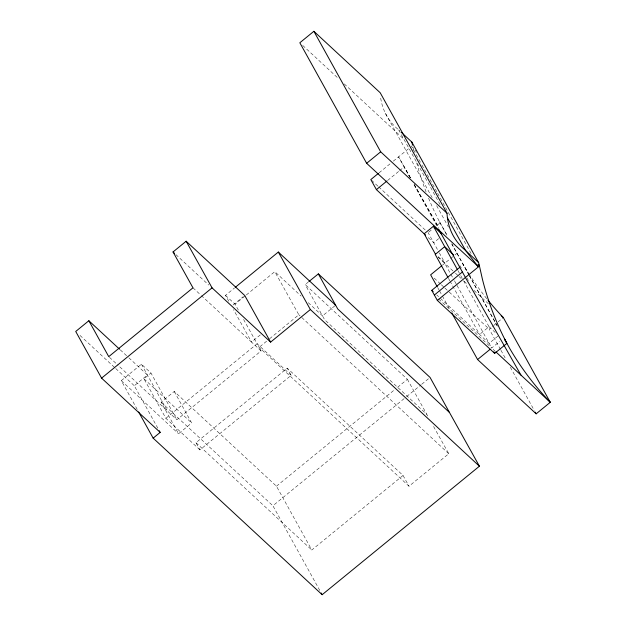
<?xml version="1.0" encoding="UTF-8"?>
<svg xmlns="http://www.w3.org/2000/svg" width="626" height="626" viewBox="0 0 626 626"><rect width="100%" height="100%" fill="white"/><g stroke="black" fill="none" stroke-linecap="round" stroke-linejoin="round"><path stroke-width="0.47" stroke-dasharray="3.13 2.35" d="M174.224 391.446L191.658 422.957L178.574 433.748L161.14 402.236L174.224 391.446L276.465 486.199L311.795 550.004L403.042 475.455L287.217 368.143L195.969 442.699L199.944 449.883L291.192 375.326L287.217 368.143M228.78 301.2L225.485 295.362L234.547 287.937M379.066 172.831L390.311 163.621M393.308 161.164L409.373 148.026M238.357 310.066L235.071 304.173L245.556 295.582M246.308 294.971L274.775 271.653L301.129 296.082M387.666 180.429L398.911 171.211M399.654 170.601L404.153 166.915L398.559 156.868L410.531 177.933M266.606 341.209L259.109 347.36L261.105 350.943L176.876 419.764L118.744 365.905M269.603 338.752L298.837 314.784L274.775 271.653M137.219 409.388L121.287 380.639L141.429 364.183L150.976 373.033L176.876 419.764M412.597 145.396L411.54 146.257L421.501 164.2M157.822 428.161L134.3 385.733L147.423 375.013L128.846 357.806M233.06 305.019L243.264 296.669M199.944 449.883L165.882 418.317L143.957 378.769L150.976 373.033M260.283 334.926L251.542 342.078L201.541 295.762M165.882 418.317L257.122 343.76L243.044 318.493M428.56 198.168A513.75 381.195 -29 0 0 439.46 221.659L440.117 222.848L435.915 226.276M442.535 265.119L444.757 263.296L454.758 272.568M454.914 255.001L456.996 253.303L451.839 243.991M276.465 486.199L394.521 389.795M397.549 387.33L407.385 379.293L305.198 284.587L308.117 282.209M463.576 280.73L489.039 326.725L479.563 334.464L436.752 294.971M319.784 590.428L272.897 505.769L405.898 397.189M406.65 396.571L421.008 384.849M421.767 384.231L428.567 378.675M500.479 349.457L489.211 329.127L492.928 326.091M493.671 325.489L497.388 322.453M498.132 321.842L503.327 317.593M497.85 336.185L489.102 343.322L479.563 334.464L450.321 281.684M438.654 299.009L491.7 348.001L499.712 341.46M291.192 375.326L257.122 343.76L259.109 347.36L409.005 486.222L448.779 453.725L432.863 425.226M334.91 305.785L322.5 315.887L324.62 319.69L426.775 414.326L427.714 416.008M428.81 232.066L433.075 228.592M438.67 238.639L433.693 242.7L438.857 252.043M438.169 256.707L444.961 263.077L449.953 259.039M450.665 258.46L452.801 256.723M225.485 295.362L235.071 304.173M380.718 98.196A88.947 65.996 -29 0 0 398.684 129.879L400.069 131.163M302.702 45.432L338.502 78.594M344.23 83.9L404.38 139.621M371.539 180.249L377.979 186.219M378.699 186.884L425.946 230.658M448.779 453.725L298.837 314.784M175.89 254.602L208.748 285.041M192.972 287.819L200.829 295.096M120.278 349.864L128.134 357.141M143.957 378.769L191.658 422.957M161.14 402.236L272.897 505.769M109.456 357.305L118.032 365.248M80.011 335.434L115.012 367.869M115.732 368.526L134.3 385.733M195.969 442.699L311.795 550.004M437.95 256.973L444.757 263.296L454.194 280.323M455.47 273.233L458.334 275.878M459.046 276.543L461.19 278.531M464.046 281.176L467.614 284.486M474.046 290.448L488.327 303.688M489.039 326.725L495.174 332.422M434.209 278.14L440.641 284.102M441.353 284.76L444.21 287.412M444.93 288.077L448.498 291.387M449.21 292.045L489.211 329.127M493.124 349.331L495.268 351.311M308.258 302.679L322.5 315.887L305.198 284.587M261.105 350.943L251.542 342.078L233.506 309.627M121.287 380.639L178.574 433.748M428.262 237.606L433.693 242.7L428.098 232.645M415.218 149.99L416.525 152.29M414.357 184.67L438.74 227.629M410.382 177.87L404.153 166.915L410.288 177.98M414.209 184.607L438.63 227.582M459.883 265.534L461.299 268.03M466.965 277.991L468.381 280.487M421.971 165.053L437.151 192.393M437.629 193.246L471.308 253.898M398.684 129.879L440.391 205.085M385.452 113.4L432.37 198.012M436.635 205.696L448.482 227.066M439.46 221.659L446.573 234.476M451.784 243.882L468.843 274.657M469.312 275.51L497.748 326.803M440.117 222.848L447.152 235.532M456.996 253.303L468.929 274.869M469.398 275.714L497.099 325.692M414.06 184.787L437.159 226.487M457.919 270.502L460.274 274.767M460.744 275.612L463.107 279.877M500.949 350.302L505.644 358.768M510.339 367.243L534.283 410.437M454.664 281.176L456.557 284.58M457.027 285.433L491.7 348.001M448.435 278.28L449.844 280.831M437.684 287.537L439.092 290.081M439.562 290.926L441.909 295.159M442.379 296.004L449.883 309.557M407.385 379.293L426.775 414.326M403.042 475.455L409.005 486.222M141.429 364.183L167.322 410.914M439.327 252.888L444.961 263.077M426.079 191.908A513.75 381.195 -29 0 1 416.094 160.6M413.606 150.177A513.75 381.195 -29 0 1 412.792 146.351M486.746 298.665A513.75 381.195 -29 0 1 469.852 275.291M469.336 274.485A513.75 381.195 -29 0 1 462.825 263.859"/><path stroke-width="0.94" d="M435.453 254.164L424.185 233.78L433.427 226.244L444.71 246.652L435.219 254.438L447.958 277.428M235.298 287.318L278.327 252.051L335.638 305.191L337.758 308.994L449.468 412.479L479.414 466.206L322.155 594.7L153.151 438.137L138.628 411.924M378.315 173.441L370.819 179.584L376.414 189.639L425.539 235.055M376.414 189.639L386.915 181.039M153.151 438.137L160.17 432.402L101.592 378.127L75.723 331.467L88.845 320.739L108.744 356.64L192.972 287.819L173.034 251.957L186.149 241.229L212.058 287.858L270.628 342.109L310.355 309.534L278.327 252.051M504.376 338.768L506.927 343.377L494.681 353.377L437.339 300.425L431.76 290.362L459.789 267.333M434.35 295.042L462.387 272.013M437.339 300.425L479.453 266.011L478.6 262.607L411.845 142.071L401.454 132.446M477.935 266.261L465.509 250.384A88.947 65.996 -29 0 1 447.019 213.247L380.201 92.75L313.869 31.3L299.838 42.771L366.64 163.292L478.42 266.715L477.474 265.009M101.592 378.127L212.058 287.858M366.64 163.292L380.678 151.821L313.869 31.3M441.792 265.729L430.641 274.83L437.214 286.692M487.959 300.167A513.75 381.195 -29 0 0 503.327 317.593L550.277 402.291L536.161 413.825L477.583 359.535L490.213 349.222M308.845 281.614L318.337 273.891L430.078 377.447L449.468 412.479M431.76 290.362L433.184 291.677M380.678 151.821L447.019 213.247M186.149 241.229L244.719 295.48L270.628 342.109M173.034 251.957L174.458 253.28M88.845 320.739L119.566 349.198M501.183 315.606L503.327 317.593M495.988 351.976L550.277 402.291A513.75 381.195 -29 0 1 509.775 348.557L504.399 338.807M310.355 309.534L479.414 466.206M465.611 250.51L478.6 262.607M433.427 226.244L441.58 233.889M453.545 254.931L444.71 246.652L457.442 269.649M520.988 375.146L465.368 277.396L438.576 229.038M447.496 217.903L465.509 250.384M535.222 412.127L536.161 413.825M493.828 351.843L494.681 353.377M451.761 312.945L477.583 359.535M321.208 592.986L322.155 594.7M159.231 430.704L160.17 432.402M318.337 273.891L335.638 305.191M478.546 264.36L479.453 266.011L482.427 279.251A513.75 381.195 -29 0 0 506.277 342.187M411.845 142.071L412.409 144.559"/></g></svg>
